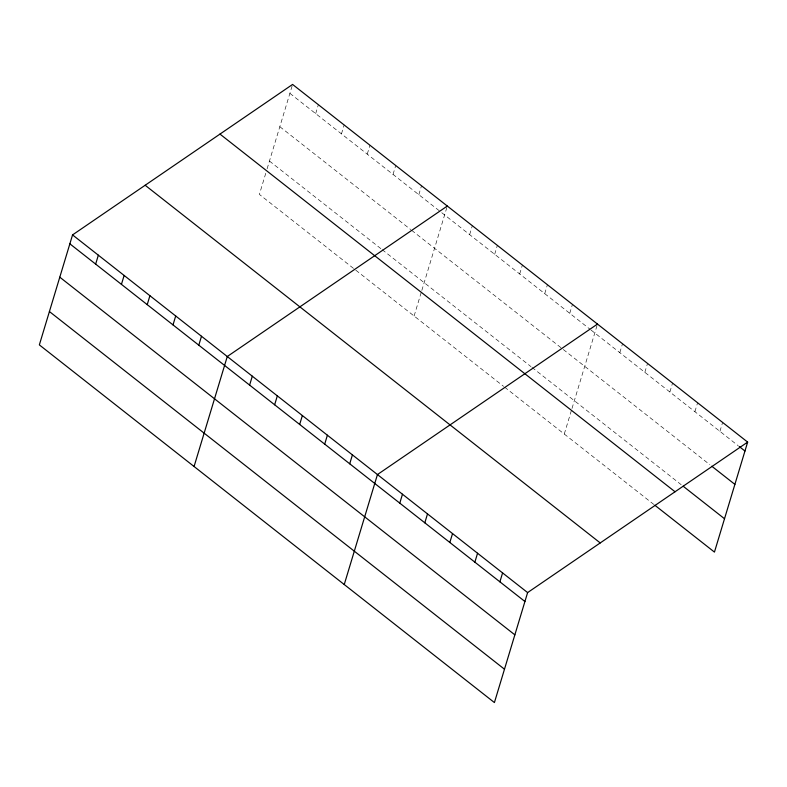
<?xml version="1.0" encoding="UTF-8"?>
<svg xmlns="http://www.w3.org/2000/svg" width="787" height="787" viewBox="0 0 787 787"><rect width="100%" height="100%" fill="white"/><g stroke="black" fill="none" stroke-linecap="round" stroke-linejoin="round"><path stroke-width="0.59" stroke-dasharray="3.94 2.95" d="M265.76 173.288L259.385 194.409L503.631 386.387M267.098 168.841L292.587 84.435M315.676 113.623L318.371 104.701M341.469 133.888L344.155 124.976M367.254 154.154L369.949 145.241M393.038 174.429L395.733 165.506M418.832 194.694L421.517 185.771M414.1 316.02L421.488 291.564M421.822 290.452L446.967 207.158M469.642 234.634L472.338 225.712M494.669 254.309L497.364 245.387M519.695 273.984L522.391 265.062M544.732 293.649L547.418 284.737M569.758 313.324L572.454 304.402M564.279 434.05L571.657 409.594M571.992 408.483L597.481 324.077M619.812 352.665L622.507 343.752M644.838 372.34L647.534 363.417M669.875 392.015L672.56 383.092M694.901 411.69L697.597 402.767M719.928 431.355L722.623 422.442M289.891 93.348L440.799 211.959M441.753 212.706L589.975 329.212M590.939 329.969L738.216 445.737M279.828 126.697L410.666 229.548M411.621 230.296L709.864 464.704M269.449 161.06L381.193 248.889M382.148 249.646L531.028 366.653M531.982 367.411L681.198 484.694M504.595 387.145L653.8 504.418"/><path stroke-width="1.18" d="M72.552 234.91L39.35 344.893L494.413 702.565L527.615 592.591L747.65 442.107L292.587 84.435L72.552 234.91L527.615 592.591M95.65 264.098L98.345 255.185M121.434 284.373L124.13 275.45M147.218 304.638L149.914 295.715M173.012 324.903L175.698 315.99M198.796 345.178L201.492 336.256M194.074 466.504L227.276 356.521L447.311 206.046M249.607 385.118L252.302 376.196M274.643 404.784L277.329 395.871M299.67 424.459L302.365 415.536M324.697 444.134L327.392 435.211M349.723 463.799L352.419 454.886M344.244 584.534L377.445 474.561L597.481 324.077M399.786 503.149L402.472 494.226M424.813 522.824L427.508 513.901M449.839 542.489L452.535 533.576M474.866 562.164L477.561 553.241M499.893 581.839L502.588 572.916M747.65 442.107L714.448 552.09L654.764 505.175M739.18 446.485L744.955 451.03M711.782 466.219L734.891 484.379M683.126 486.199L724.512 518.741M219.976 134.095L675.039 491.767M145.162 185.26L600.225 542.932M69.866 243.832L524.929 601.504M59.792 277.181L514.855 634.853M49.414 311.544L504.487 669.216"/></g></svg>
